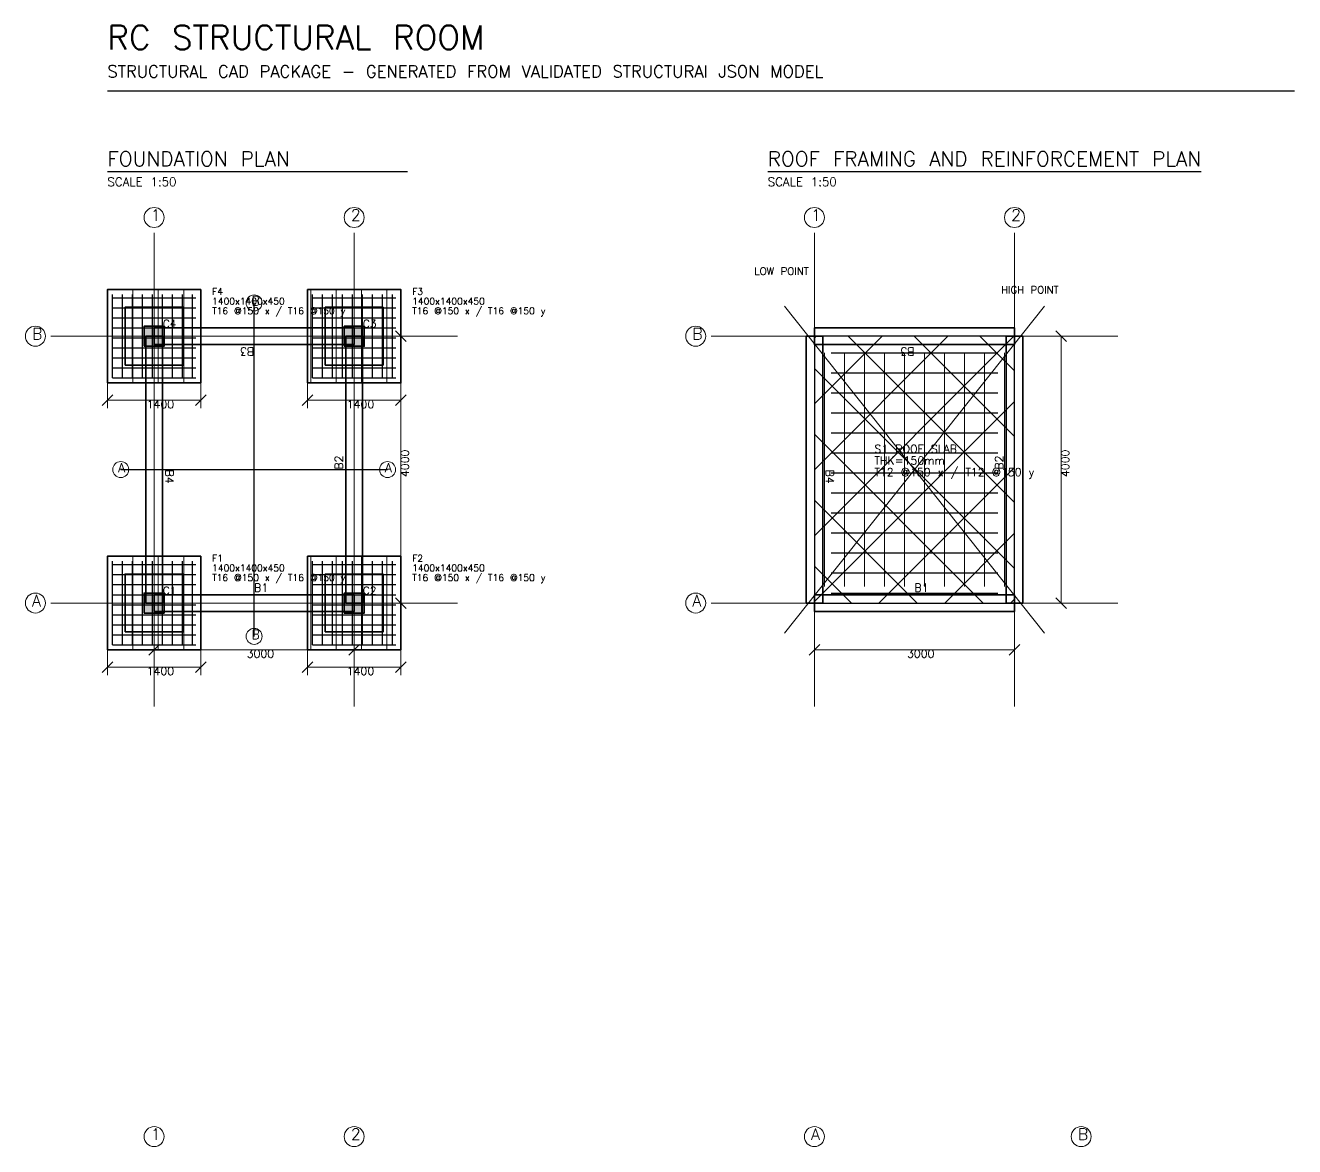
# Model space of a CAD drawing. Header units: millimetres. Extents: x -1230 to 23960, y -27572 to 9360.
# Drawn here: x -1230 to 17800, y -7450 to 9360 of the extents above; entities that cross this region are included whole.
import ezdxf

# ---------------------------------------------------------------- set-up
doc = ezdxf.new("R2010")
doc.units = ezdxf.units.MM
for name, color, linetype, lineweight in [('SAI-A-BORDER', 7, 'Continuous', 25), ('SAI-A-DIMS', 6, 'Continuous', 13), ('SAI-A-GRID', 1, 'Continuous', 13), ('SAI-A-SECTION', 1, 'Continuous', 25), ('SAI-A-TEXT', 4, 'Continuous', 13), ('SAI-A-TITLE', 6, 'Continuous', 30), ('SAI-H-CONCRETE', 8, 'Continuous', 13), ('SAI-S-BEAM', 30, 'Continuous', 35), ('SAI-S-COLUMN', 5, 'Continuous', 35), ('SAI-S-CONCRETE', 30, 'Continuous', 35), ('SAI-S-FOOTING', 2, 'Continuous', 35), ('SAI-S-REBAR', 1, 'Continuous', 25), ('SAI-S-SLAB', 4, 'Continuous', 25), ('SAI-S-TIES', 3, 'Continuous', 20), ('SAI-X-REFERENCE', 9, 'Continuous', 13)]:
    doc.layers.add(name, color=color, linetype=linetype, lineweight=lineweight)
doc.styles.add('SAI-STANDARD', font='txt.shx')

msp = doc.modelspace()

# ---------------------------------------------------------------- hatches: boundary and pattern name
at = {"layer": 'SAI-H-CONCRETE'}
h = msp.add_hatch(dxfattribs=at)
h.set_pattern_fill('ANSI31', scale=120, angle=45)
h.paths.add_polyline_path([(0, 4000), (1400, 4000), (1400, 5400), (0, 5400)])
h = msp.add_hatch(dxfattribs=at)
h.set_pattern_fill('ANSI31', scale=120, angle=45)
h.paths.add_polyline_path([(3000, 4000), (4400, 4000), (4400, 5400), (3000, 5400)])
h = msp.add_hatch(dxfattribs=at)
h.set_pattern_fill('ANSI37', scale=220)
h.paths.add_polyline_path([(10600, 700), (13600, 700), (13600, 4700), (10600, 4700)])
h = msp.add_hatch(dxfattribs=at)
h.set_pattern_fill('ANSI31', scale=120, angle=45)
h.paths.add_polyline_path([(0, 0), (1400, 0), (1400, 1400), (0, 1400)])
h = msp.add_hatch(dxfattribs=at)
h.set_pattern_fill('ANSI31', scale=120, angle=45)
h.paths.add_polyline_path([(3000, 0), (4400, 0), (4400, 1400), (3000, 1400)])
at = {"layer": 'SAI-S-COLUMN'}
h = msp.add_hatch(color=5, dxfattribs=at)
h.dxf.hatch_style = 1
h.paths.add_polyline_path([(550, 4550), (850, 4550), (850, 4850), (550, 4850)])
h = msp.add_hatch(color=5, dxfattribs=at)
h.dxf.hatch_style = 1
h.paths.add_polyline_path([(3550, 4550), (3850, 4550), (3850, 4850), (3550, 4850)])
h = msp.add_hatch(color=5, dxfattribs=at)
h.dxf.hatch_style = 1
h.paths.add_polyline_path([(550, 550), (850, 550), (850, 850), (550, 850)])
h = msp.add_hatch(color=5, dxfattribs=at)
h.dxf.hatch_style = 1
h.paths.add_polyline_path([(3550, 550), (3850, 550), (3850, 850), (3550, 850)])

# ---------------------------------------------------------------- linework, layer by layer
at = {"layer": 'SAI-A-BORDER'}
msp.add_line((0, 8380), (17800, 8380), dxfattribs=at)
at = {"layer": 'SAI-A-DIMS'}
for p, q in [((4320, 4780), (4480, 4620)), ((14220, 4780), (14380, 4620)), ((3700, 4700), (4520, 4700)), ((4400, 700), (4400, 4700)), ((13600, 4700), (14420, 4700)), ((14300, 700), (14300, 4700)), ((0, 4000), (0, 3620)), ((1400, 4000), (1400, 3620)), ((3000, 4000), (3000, 3620)), ((4400, 4000), (4400, 3620)), ((-80, 3660), (80, 3820)), ((1320, 3660), (1480, 3820)), ((2920, 3660), (3080, 3820)), ((4320, 3660), (4480, 3820)), ((0, 3740), (1400, 3740)), ((3000, 3740), (4400, 3740)), ((4320, 780), (4480, 620)), ((14220, 780), (14380, 620)), ((700, 700), (700, -120)), ((3700, 700), (3700, -120)), ((3700, 700), (4520, 700)), ((10600, 700), (10600, -120)), ((13600, 700), (13600, -120)), ((13600, 700), (14420, 700)), ((0, 0), (0, -380)), ((620, -80), (780, 80)), ((700, 0), (3700, 0)), ((1400, 0), (1400, -380)), ((3000, 0), (3000, -380)), ((3620, -80), (3780, 80)), ((4400, 0), (4400, -380)), ((10520, -80), (10680, 80)), ((10600, 0), (13600, 0)), ((13520, -80), (13680, 80)), ((-80, -340), (80, -180)), ((1320, -340), (1480, -180)), ((2920, -340), (3080, -180)), ((4320, -340), (4480, -180)), ((0, -260), (1400, -260)), ((3000, -260), (4400, -260))]:
    msp.add_line(p, q, dxfattribs=at)
at = {"layer": 'SAI-A-GRID'}
for p, q in [((700, -850), (700, 6250)), ((3700, -850), (3700, 6250)), ((10600, -850), (10600, 6250)), ((13600, -850), (13600, 6250)), ((-850, 4700), (5250, 4700)), ((9050, 4700), (15150, 4700)), ((-850, 700), (5250, 700)), ((9050, 700), (15150, 700))]:
    msp.add_line(p, q, dxfattribs=at)
for centre, radius in [((700, 6480), 150), ((3700, 6480), 150), ((10600, 6480), 150), ((13600, 6480), 150), ((2200, 5200), 120), ((-1080, 4700), 150), ((8820, 4700), 150), ((200, 2700), 120), ((4200, 2700), 120), ((-1080, 700), 150), ((8820, 700), 150), ((2200, 200), 120), ((700, -7300), 150), ((3700, -7300), 150), ((10600, -7300), 150), ((14600, -7300), 150)]:
    msp.add_circle(centre, radius, dxfattribs=at)
at = {"layer": 'SAI-A-SECTION'}
for p, q in [((2200, 200), (2200, 5200)), ((200, 2700), (4200, 2700))]:
    msp.add_line(p, q, dxfattribs=at)
at = {"layer": 'SAI-A-TITLE'}
for p, q in [((0, 7170), (4500, 7170)), ((9900, 7170), (16400, 7170))]:
    msp.add_line(p, q, dxfattribs=at)
at = {"layer": 'SAI-S-BEAM'}
for points in [[(3700, 4575), (700, 4575), (700, 4825), (3700, 4825), (3700, 4575)], [(13600, 4575), (10600, 4575), (10600, 4825), (13600, 4825), (13600, 4575)], [(825, 4700), (825, 700), (575, 700), (575, 4700), (825, 4700)], [(3575, 700), (3575, 4700), (3825, 4700), (3825, 700), (3575, 700)], [(10725, 4700), (10725, 700), (10475, 700), (10475, 4700), (10725, 4700)], [(13475, 700), (13475, 4700), (13725, 4700), (13725, 700), (13475, 700)], [(700, 825), (3700, 825), (3700, 575), (700, 575), (700, 825)], [(10600, 825), (13600, 825), (13600, 575), (10600, 575), (10600, 825)]]:
    msp.add_lwpolyline(points, dxfattribs=at)
at = {"layer": 'SAI-S-COLUMN'}
for points in [[(550, 4550), (850, 4550), (850, 4850), (550, 4850), (550, 4550)], [(3550, 4550), (3850, 4550), (3850, 4850), (3550, 4850), (3550, 4550)], [(550, 550), (850, 550), (850, 850), (550, 850), (550, 550)], [(3550, 550), (3850, 550), (3850, 850), (3550, 850), (3550, 550)]]:
    msp.add_lwpolyline(points, dxfattribs=at)
at = {"layer": 'SAI-S-CONCRETE'}
for points in [[(266, 4266), (1134, 4266), (1134, 5134), (266, 5134), (266, 4266)], [(3266, 4266), (4134, 4266), (4134, 5134), (3266, 5134), (3266, 4266)], [(266, 266), (1134, 266), (1134, 1134), (266, 1134), (266, 266)], [(3266, 266), (4134, 266), (4134, 1134), (3266, 1134), (3266, 266)]]:
    msp.add_lwpolyline(points, dxfattribs=at)
at = {"layer": 'SAI-S-FOOTING'}
for points in [[(0, 4000), (1400, 4000), (1400, 5400), (0, 5400), (0, 4000)], [(3000, 4000), (4400, 4000), (4400, 5400), (3000, 5400), (3000, 4000)], [(0, 0), (1400, 0), (1400, 1400), (0, 1400), (0, 0)], [(3000, 0), (4400, 0), (4400, 1400), (3000, 1400), (3000, 0)]]:
    msp.add_lwpolyline(points, dxfattribs=at)
at = {"layer": 'SAI-S-REBAR'}
for p, q in [((75, 4075), (75, 5325)), ((75, 5275), (1325, 5275)), ((225, 4075), (225, 5325)), ((375, 4075), (375, 5325)), ((525, 4075), (525, 5325)), ((675, 4075), (675, 5325)), ((825, 4075), (825, 5325)), ((975, 4075), (975, 5325)), ((1125, 4075), (1125, 5325)), ((1275, 4075), (1275, 5325)), ((3075, 4075), (3075, 5325)), ((3075, 5275), (4325, 5275)), ((3225, 4075), (3225, 5325)), ((3375, 4075), (3375, 5325)), ((3525, 4075), (3525, 5325)), ((3675, 4075), (3675, 5325)), ((3825, 4075), (3825, 5325)), ((3975, 4075), (3975, 5325)), ((4125, 4075), (4125, 5325)), ((4275, 4075), (4275, 5325)), ((75, 5125), (1325, 5125)), ((75, 4975), (1325, 4975)), ((3075, 5125), (4325, 5125)), ((3075, 4975), (4325, 4975)), ((75, 4825), (1325, 4825)), ((3075, 4825), (4325, 4825)), ((75, 4675), (1325, 4675)), ((3075, 4675), (4325, 4675)), ((75, 4525), (1325, 4525)), ((3075, 4525), (4325, 4525)), ((10850, 4450), (13350, 4450)), ((75, 4375), (1325, 4375)), ((75, 4225), (1325, 4225)), ((3075, 4375), (4325, 4375)), ((3075, 4225), (4325, 4225)), ((75, 4075), (1325, 4075)), ((3075, 4075), (4325, 4075)), ((10850, 4150), (13350, 4150)), ((10850, 3850), (13350, 3850)), ((10850, 3550), (13350, 3550)), ((10850, 3250), (13350, 3250)), ((10850, 2950), (13350, 2950)), ((10850, 2650), (13350, 2650)), ((10850, 2350), (13350, 2350)), ((10850, 2050), (13350, 2050)), ((10850, 1750), (13350, 1750)), ((10850, 1450), (13350, 1450)), ((75, 75), (75, 1325)), ((75, 1275), (1325, 1275)), ((225, 75), (225, 1325)), ((375, 75), (375, 1325)), ((525, 75), (525, 1325)), ((675, 75), (675, 1325)), ((825, 75), (825, 1325)), ((975, 75), (975, 1325)), ((1125, 75), (1125, 1325)), ((1275, 75), (1275, 1325)), ((3075, 75), (3075, 1325)), ((3075, 1275), (4325, 1275)), ((3225, 75), (3225, 1325)), ((3375, 75), (3375, 1325)), ((3525, 75), (3525, 1325)), ((3675, 75), (3675, 1325)), ((3825, 75), (3825, 1325)), ((3975, 75), (3975, 1325)), ((4125, 75), (4125, 1325)), ((4275, 75), (4275, 1325)), ((10850, 1150), (13350, 1150)), ((75, 1125), (1325, 1125)), ((75, 975), (1325, 975)), ((3075, 1125), (4325, 1125)), ((3075, 975), (4325, 975)), ((75, 825), (1325, 825)), ((3075, 825), (4325, 825)), ((10850, 850), (13350, 850)), ((75, 675), (1325, 675)), ((3075, 675), (4325, 675)), ((75, 525), (1325, 525)), ((3075, 525), (4325, 525)), ((75, 375), (1325, 375)), ((75, 225), (1325, 225)), ((3075, 375), (4325, 375)), ((3075, 225), (4325, 225)), ((75, 75), (1325, 75)), ((3075, 75), (4325, 75))]:
    msp.add_line(p, q, dxfattribs=at)
at = {"layer": 'SAI-S-SLAB'}
msp.add_lwpolyline([(10600, 700), (13600, 700), (13600, 4700), (10600, 4700), (10600, 700)], dxfattribs=at)
at = {"layer": 'SAI-S-TIES'}
for p, q in [((10150, 250), (14050, 5150)), ((14050, 250), (10150, 5150)), ((10750, 950), (10750, 4450)), ((11050, 950), (11050, 4450)), ((11350, 950), (11350, 4450)), ((11650, 950), (11650, 4450)), ((11950, 950), (11950, 4450)), ((12250, 950), (12250, 4450)), ((12550, 950), (12550, 4450)), ((12850, 950), (12850, 4450)), ((13150, 950), (13150, 4450)), ((13450, 950), (13450, 4450))]:
    msp.add_line(p, q, dxfattribs=at)
at = {"layer": 'SAI-X-REFERENCE'}
for p, q in [((3700, 4700), (700, 4700)), ((700, 4700), (700, 700)), ((3700, 700), (3700, 4700)), ((13600, 4700), (10600, 4700)), ((10600, 4700), (10600, 700)), ((13600, 700), (13600, 4700)), ((700, 700), (3700, 700)), ((10600, 700), (13600, 700))]:
    msp.add_line(p, q, dxfattribs=at)

# ---------------------------------------------------------------- texts
at = {"layer": 'SAI-A-DIMS', "style": 'SAI-STANDARD'}
for s, p in [('1400', (588, 3620)), ('1400', (3588, 3620)), ('3000', (2088, -120)), ('3000', (11988, -120)), ('1400', (588, -380)), ('1400', (3588, -380))]:
    msp.add_text(s, height=120, dxfattribs=at).set_placement(p)
for p in [(4520, 2588), (14420, 2588)]:
    msp.add_text('4000', height=120, rotation=90, dxfattribs=at).set_placement(p)
at = {"layer": 'SAI-A-GRID', "style": 'SAI-STANDARD'}
for s, height, p in [('1', 172, (650, 6430)), ('2', 172, (3650, 6430)), ('1', 172, (10550, 6430)), ('2', 172, (13550, 6430)), ('B', 138, (2160, 5160)), ('B', 172, (-1130, 4650)), ('B', 172, (8770, 4650)), ('A', 138, (160, 2660)), ('A', 138, (4160, 2660)), ('A', 172, (-1130, 650)), ('A', 172, (8770, 650)), ('B', 138, (2160, 160)), ('1', 172, (650, -7350)), ('2', 172, (3650, -7350)), ('A', 172, (10550, -7350)), ('B', 172, (14550, -7350))]:
    msp.add_text(s, height=height, dxfattribs=at).set_placement(p)
at = {"layer": 'SAI-A-SECTION', "style": 'SAI-STANDARD'}
for s, p in [('LOW POINT', (9700, 5620)), ('HIGH POINT', (13400, 5340))]:
    msp.add_text(s, height=110, dxfattribs=at).set_placement(p)
at = {"layer": 'SAI-A-TEXT', "style": 'SAI-STANDARD'}
for s, height, p in [('STRUCTURAL CAD PACKAGE - GENERATED FROM VALIDATED STRUCTURAI JSON MODEL', 180, (0, 8580)), ('SCALE 1:50', 130, (0, 6950)), ('SCALE 1:50', 130, (9900, 6950)), ('F4', 100, (1570, 5320)), ('F3', 100, (4570, 5320)), ('T16 @150 x / T16 @150 y', 100, (1570, 5030)), ('1400x1400x450', 100, (1570, 5175)), ('T16 @150 x / T16 @150 y', 100, (4570, 5030)), ('1400x1400x450', 100, (4570, 5175)), ('C4', 115, (830, 4830)), ('C3', 115, (3830, 4830)), ('S1 ROOF SLAB', 120, (11500, 2950)), ('THK=150mm', 120, (11500, 2776)), ('T12 @150 x / T12 @150 y', 120, (11500, 2602)), ('F1', 100, (1570, 1320)), ('F2', 100, (4570, 1320)), ('T16 @150 x / T16 @150 y', 100, (1570, 1030)), ('1400x1400x450', 100, (1570, 1175)), ('T16 @150 x / T16 @150 y', 100, (4570, 1030)), ('1400x1400x450', 100, (4570, 1175)), ('B1', 120, (2200, 870)), ('B1', 120, (12100, 870)), ('C1', 115, (830, 830)), ('C2', 115, (3830, 830))]:
    msp.add_text(s, height=height, dxfattribs=at).set_placement(p)
for s, rotation, p in [('B3', 180, (2200, 4530)), ('B3', 180, (12100, 4530)), ('B2', 90, (3530, 2700)), ('B2', 90, (13430, 2700)), ('B4', -90, (870, 2700)), ('B4', -90, (10770, 2700))]:
    msp.add_text(s, height=120, rotation=rotation, dxfattribs=at).set_placement(p)
at = {"layer": 'SAI-A-TITLE', "style": 'SAI-STANDARD'}
for s, height, p in [('RC STRUCTURAL ROOM', 360, (0, 9000)), ('FOUNDATION PLAN', 220, (0, 7250)), ('ROOF FRAMING AND REINFORCEMENT PLAN', 220, (9900, 7250))]:
    msp.add_text(s, height=height, dxfattribs=at).set_placement(p)

doc.saveas('drawing.dxf')
